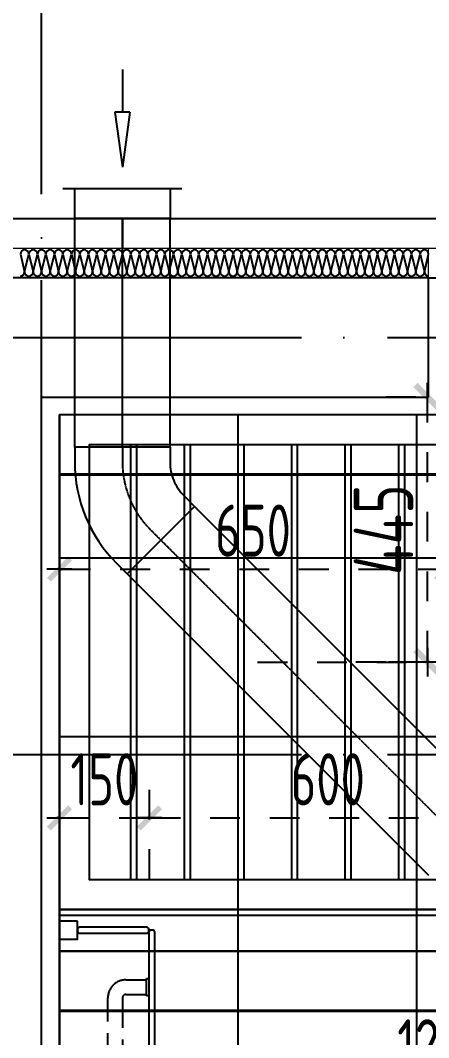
# Model space of a CAD drawing. Extents: x 133656 to 214778, y 12424 to 51506.
# Drawn here: x 160760 to 161446, y 22524 to 24232 of the extents above; entities that cross this region are included whole.
import ezdxf

# ---------------------------------------------------------------- set-up
doc = ezdxf.new("R2010")
doc.units = 0
doc.header["$MEASUREMENT"] = 0
for name, pattern in [('CENTER2', [1.125, 0.75, -0.125, 0.125, -0.125]), ('DASH', [0.35, 0.25, -0.1]), ('家具虚线平面', [100, 50, -50]), ('轴线', [1279.9471050000002, 991.697132, -142.311249, 0, -145.938724])]:
    doc.linetypes.add(name, pattern=pattern)
doc.layers.get('Defpoints').update_dxf_attribs({"color": 8})
for name, color, linetype in [('A31.土建轴线', 251, 'Continuous'), ('A4.土建窗户', 152, 'Continuous'), ('B4.装修完成面', 112, 'Continuous'), ('B6.新建墙体定位', 203, 'Continuous'), ('B8.玻璃隔断层', 152, 'Continuous'), ('B9.完成面定位', 203, 'Continuous'), ('E1.地面-(平面图)', 136, 'Continuous'), ('F5.洁具层', 133, 'Continuous'), ('G5.天花看线', 152, 'Continuous'), ('H3.顶面烟感', 102, 'Continuous'), ('WALL', 6, 'Continuous'), ('WF2水点标注', 1, 'Continuous'), ('xj', 8, 'Continuous'), ('保温', 35, 'Continuous'), ('暖-风-平面图-新风-中心线', 5, 'CENTER2'), ('暖-风-平面图-新风-端线', 2, 'ByLayer'), ('暖-风-平面图-新风-风管', 3, 'ByLayer'), ('暖-风-平面图-送风-风口', 7, 'ByLayer'), ('铝扣板龙骨', 2, 'Continuous')]:
    doc.layers.add(name, color=color, linetype=linetype)
doc.styles.add('标注数字', font='dim.shx', dxfattribs={"width": 0.8})
doc.dimstyles.new('设计2017', dxfattribs={"dimscale": 100, "dimtxt": 2.5, "dimasz": 0.06, "dimexe": 2, "dimexo": 2.5, "dimgap": 0.6, "dimtad": 1, "dimdec": 0, "dimrnd": 5, "dimzin": 0, "dimdsep": 46, "dimtxsty": '标注数字', "dimblk": 'HBA_DIMENSION_TICK', "dimcen": 0.125, "dimclrd": 44, "dimclre": 44, "dimclrt": 50, "dimadec": 0, "dimazin": 0, "dimtfac": 1, "dimtdec": 0, "dimtix": 1, "dimtmove": 0, "dimatfit": 3, "dimldrblk": 'HBA_Leader_Arrow', "dimfxl": 7, "dimfxlon": 1, "dimtvp": 1, "dimtolj": 1, "dimtzin": 0, "dimarcsym": 0})
pattern_1 = [(0, (160826.0729368678, 20329.62786783776), (0, 300), []), (90, (160826.0729368678, 20329.62786783776), (-300, 1.83697019872103e-14), [])]

# ---------------------------------------------------------------- blocks, each defined once
blk = doc.blocks.new('$LinePat$岩棉板')
at = {"color": 0}
for p, q in [((0, -17), (12, -67)), ((12, -67), (24, -17))]:
    blk.add_line(p, q, dxfattribs=at)
for centre, start, end in [((12, -17), 0, 180), ((0, -67), 270, 0), ((24, -67), 180, 270)]:
    blk.add_arc(centre, 12, start, end, dxfattribs=at)
at = {"layer": 'Defpoints'}
blk.add_point((0, 0.1482380209345138), dxfattribs=at)
at = {"layer": 'Defpoints', "color": 0}
blk.add_point((24, -84), dxfattribs=at)
blk = doc.blocks.new('HBA_DIMENSION_TICK')
at = {"color": 0, "linetype": 'ByBlock'}
for p, q in [((-10, 0), (0, 0)), ((0, 0), (10, 0))]:
    blk.add_line(p, q, dxfattribs=at)
at = {"color": 50, "linetype": 'ByBlock'}
blk.add_solid([(-10, -7), (-7, -10), (7, 10), (10, 7)], dxfattribs=at)
blk = doc.blocks.new('*D192')
at = {"layer": 'Defpoints', "color": 0, "linetype": '家具虚线平面', "transparency": 16777216}
for p in [(161444.2587289299, 23599.62786887703), (162002.0133715025, 23599.62786887703), (161728.9784057865, 23154.62788776006)]:
    blk.add_point(p, dxfattribs=at)
at = {"layer": 'WF2水点标注', "color": 44, "linetype": '家具虚线平面', "lineweight": -2, "transparency": 16777216}
for p, q in [((161724.2587289299, 23599.62786887703), (161364.2587289299, 23599.62786887703)), ((161444.2587289299, 23157.02788776006), (161444.2587289299, 23597.22786887703)), ((161628.9784057865, 23154.62788776006), (161364.2587289299, 23154.62788776006))]:
    blk.add_line(p, q, dxfattribs=at)
at = {"layer": 'WF2水点标注', "color": 44, "linetype": '家具虚线平面', "lineweight": -2, "transparency": 16777216, "xscale": 2.4, "yscale": 2.4, "zscale": 2.4}
for p, rotation in [((161444.2587289299, 23599.62786887703), 90), ((161444.2587289299, 23154.62788776006), 270)]:
    blk.add_blockref('HBA_DIMENSION_TICK', p, dxfattribs=dict(at, rotation=rotation))
at = {"layer": 'WF2水点标注', "color": 50, "linetype": '家具虚线平面', "transparency": 16777216, "insert": (161370.2587289299, 23377.12787831849), "char_height": 100, "attachment_point": 5, "rotation": 90, "style": '标注数字'}
blk.add_mtext('\\A1;445', dxfattribs=at)
blk = doc.blocks.new('HBA_Leader_Arrow')
at = {"color": 0, "linetype": 'ByBlock', "ltscale": 0.5}
blk.add_line((3.5, 0), (-10, 0), dxfattribs=at)
for points in [[(-10.989685, 11.2788045), (-6.566261499999998, 14.37615), (-0.55, 0), (3.5, 0)], [(-10.989685, -11.2788045), (-6.566261499999998, -14.37615), (-0.55, 0), (3.5, 0)]]:
    blk.add_solid(points, dxfattribs=at)
blk = doc.blocks.new('门-沐浴房')
at = {"color": 251, "linetype": 'DASH', "ltscale": 200}
for p, q in [((-48.27606523528084, 533.2940107143273, -1.771318628e-07), (-13.97606554006234, 533.2894474283618, -8.411225899999999e-08)), ((-13.97965097860833, 506.3394476670352, -1.09858933e-07), (-13.97573959075817, 535.739447406671, -8.17716522e-08)), ((-13.97573959075817, 535.739447406671, -8.17716522e-08), (-10.05573962549352, 535.7389258880436, -7.11408404e-08)), ((-10.05573962549352, 535.7389258880436, -7.11408404e-08), (-10.05965101391303, 506.3389261485532, -9.92281211e-08)), ((-0.2557397119253437, 535.7376220918073, -4.45638107e-08), (-0.2596511003666819, 506.3376223522952, -7.26510915e-08)), ((3.664260253273824, 535.7371005737256, -3.39329988e-08), (-0.2557397119253437, 535.7376220918073, -4.45638107e-08)), ((3.660348864836124, 506.3371008342116, -6.20202796e-08), (3.664260253273824, 535.7371005737256, -3.39329988e-08)), ((58.54393381724367, 533.2797993378896, 1.125577606e-07), (3.663934303944188, 533.2871005953926, -3.62736056e-08)), ((-78.66010673391429, 502.918052750903, -2.885441783e-07), (-78.71732182170126, 113.6011289222597, -6.986184774e-07)), ((-54.21732203885949, 113.5978694316973, -6.321759032e-07), (-54.16010695111254, 502.9147932609045, -2.221016041e-07)), ((-48.27932472558132, 508.7940109310572, -2.005379301e-07), (-13.97932502979711, 508.7894476449488, -1.075183263e-07)), ((-10.05965101391303, 506.3389261485532, -9.92281211e-08), (-13.97965097860833, 506.3394476670352, -1.09858933e-07)), ((-0.2596511003666819, 506.3376223522952, -7.26510915e-08), (3.660348864836124, 506.3371008342116, -6.20202796e-08)), ((3.660674814165759, 508.7871008125491, -5.96796729e-08), (58.54067432694319, 508.7797995546204, 8.91516933e-08)), ((-48.33810436865679, 107.7170872062115, -6.218471415e-07), (-14.03810467287076, 107.712523920095, -5.288275377e-07)), ((-14.03777872356477, 110.1625238984079, -5.264869309e-07), (-14.04169011198246, 80.76252415891304, -5.545742117e-07)), ((-10.11777875886219, 110.162002379926, -5.158561191e-07), (-14.03777872356477, 110.1625238984079, -5.264869309e-07)), ((-10.12169014671235, 80.76200264029194, -5.439433998e-07), (-10.11777875886219, 110.162002379926, -5.158561191e-07)), ((-48.34136385866077, 83.21708742317696, -6.452532088e-07), (-14.04136416323854, 83.2125241373742, -5.52233605e-07)), ((-14.04169011198246, 80.76252415891304, -5.545742117e-07), (-10.12169014671235, 80.76200264029194, -5.439433998e-07))]:
    blk.add_line(p, q, dxfattribs=at)
at = {"elevation": 1.35603639e-08}
blk.add_lwpolyline([(-10.00000049256505, 597.0769268798718), (-8.0000000005939, 600.0769276291209), (-1.999999999196916, 600.0769276291209), (-4.925650500808842e-07, 597.076928378137), (6.703885446768254e-09, 3.000006801449672), (-1.999999999349711, 6.801449671911541e-06), (-8.000000000746695, 6.801449671911541e-06), (-9.999999993296115, 3.000006801682503), (-10.00000049256505, 597.0769268798718)], dxfattribs=at)
at = {"color": 251, "linetype": 'DASH', "ltscale": 200}
blk.add_arc((-10.23103816741594, -0.09767924303607084, 2.71207278e-08), 600.2310461176386, 0.009325288767835643, 89.21427168227251, dxfattribs=at)
at = {"color": 251, "linetype": 'DASH', "ltscale": 200, "extrusion": (2.712068889762022e-09, 9.549888905273922e-10, -1)}
blk.add_ellipse((-48.28010700338928, 502.9140109834176, -2.061553863e-07), major_axis=(21.48196245542316, -21.48184556896738, 3.77456382e-08), ratio=0.9999999999988064, start_param=2.356330251183178, end_param=3.927126577986633, dxfattribs=at)
at = {"color": 251, "linetype": 'DASH', "ltscale": 200, "extrusion": (2.712068888086516e-09, 9.549888922066367e-10, -1)}
blk.add_ellipse((58.54230407195791, 521.0297994461504, 1.00854727e-07), major_axis=(10.32217889949184, -10.32492579865674, 1.81342708e-08), ratio=0.7370423793841914, start_param=4.077232456775297, end_param=7.21882511036509, dxfattribs=at)
at = {"color": 251, "linetype": 'DASH', "ltscale": 200, "extrusion": (2.712068890561532e-09, 9.549888897278824e-10, -1)}
blk.add_ellipse((-48.28010700338928, 502.9140109834176, -2.061553863e-07), major_axis=(4.157799184808624, -4.157776561623638, 7.305607399999999e-09), ratio=0.9999999999909432, start_param=2.356330251146968, end_param=3.927126578022381, dxfattribs=at)
at = {"color": 251, "linetype": 'DASH', "ltscale": 200, "extrusion": (2.712068891311765e-09, 9.54988867827459e-10, -1)}
blk.add_ellipse((-48.33732209114169, 113.597087154214, -6.162296854e-07), major_axis=(-21.48184556908288, -21.48196245553866, -7.87752801e-08), ratio=0.9999999999992488, start_param=-0.7852624024095681, end_param=0.7855339243893127, dxfattribs=at)
at = {"color": 251, "linetype": 'DASH', "ltscale": 200, "extrusion": (2.712068890545032e-09, 9.549888670607257e-10, -1)}
blk.add_ellipse((-48.33732209114169, 113.597087154214, -6.162296854e-07), major_axis=(-4.15777656173731, -4.157799184922298, -1.52468284e-08), ratio=0.9999999999913217, start_param=-0.7852624024280997, end_param=0.7855339243612445, dxfattribs=at)
blk = doc.blocks.new('*D432')
at = {"layer": 'B6.新建墙体定位', "color": 44, "linetype": '家具虚线平面', "lineweight": -2, "transparency": 16777216}
for p, q in [((161476.0729638687, 23482.12786769894), (161476.0729638687, 23240.78535775474)), ((160826.0729368677, 23368.33947004153), (160826.0729368677, 23240.78535775474)), ((160828.1729368677, 23310.78535775474), (161473.9729638687, 23310.78535775474))]:
    blk.add_line(p, q, dxfattribs=at)
at = {"layer": 'Defpoints', "color": 0, "linetype": '家具虚线平面', "transparency": 16777216}
for p in [(161476.0729638687, 23569.62786769894), (160826.0729368677, 23455.83947004153), (161476.0729638687, 23310.78535775474)]:
    blk.add_point(p, dxfattribs=at)
at = {"layer": 'B6.新建墙体定位', "color": 44, "linetype": '家具虚线平面', "lineweight": -2, "transparency": 16777216, "xscale": 2.1, "yscale": 2.1, "zscale": 2.1, "rotation": 180}
blk.add_blockref('HBA_DIMENSION_TICK', (160826.0729368677, 23310.78535775474), dxfattribs=at)
at = {"layer": 'B6.新建墙体定位', "color": 44, "linetype": '家具虚线平面', "lineweight": -2, "transparency": 16777216, "xscale": 2.1, "yscale": 2.1, "zscale": 2.1}
blk.add_blockref('HBA_DIMENSION_TICK', (161476.0729638687, 23310.78535775474), dxfattribs=at)
at = {"layer": 'B6.新建墙体定位', "color": 50, "linetype": '家具虚线平面', "transparency": 16777216, "insert": (161151.0729503682, 23375.53535775474), "char_height": 87.5, "attachment_point": 5, "style": '标注数字'}
blk.add_mtext('\\A1;650', dxfattribs=at)
blk = doc.blocks.new('*D447')
at = {"layer": 'B6.新建墙体定位', "color": 44, "linetype": '家具虚线平面', "lineweight": -2, "transparency": 16777216}
for p, q in [((160826.0729368447, 22809.79600060088), (160826.0729368447, 22963.23454300026)), ((160977.0809505496, 22790.62787349116), (160977.0809505496, 22963.23454300026)), ((160823.9729368447, 22893.23454300026), (160821.8729368447, 22893.23454300026)), ((160826.0729368447, 22893.23454300026), (160977.0809505496, 22893.23454300026)), ((160979.1809505496, 22893.23454300026), (160981.2809505496, 22893.23454300026))]:
    blk.add_line(p, q, dxfattribs=at)
at = {"layer": 'Defpoints', "color": 0, "linetype": '家具虚线平面', "transparency": 16777216}
for p in [(160977.0809505496, 22893.23454300026), (160826.0729368447, 22722.29600060088), (160977.0809505496, 22703.12787349116, -1.232668563849332e-06)]:
    blk.add_point(p, dxfattribs=at)
at = {"layer": 'B6.新建墙体定位', "color": 44, "linetype": '家具虚线平面', "lineweight": -2, "transparency": 16777216, "xscale": 2.1, "yscale": 2.1, "zscale": 2.1}
blk.add_blockref('HBA_DIMENSION_TICK', (160826.0729368447, 22893.23454300026), dxfattribs=at)
at = {"layer": 'B6.新建墙体定位', "color": 44, "linetype": '家具虚线平面', "lineweight": -2, "transparency": 16777216, "xscale": 2.1, "yscale": 2.1, "zscale": 2.1, "rotation": 180}
blk.add_blockref('HBA_DIMENSION_TICK', (160977.0809505496, 22893.23454300026), dxfattribs=at)
at = {"layer": 'B6.新建墙体定位', "color": 50, "linetype": '家具虚线平面', "transparency": 16777216, "insert": (160901.5769436971, 22957.98454300026), "char_height": 87.5, "attachment_point": 5, "style": '标注数字'}
blk.add_mtext('\\A1;150', dxfattribs=at)
blk = doc.blocks.new('*D448')
at = {"layer": 'B6.新建墙体定位', "color": 44, "linetype": '家具虚线平面', "lineweight": -2, "transparency": 16777216}
for p, q in [((160977.0809505496, 22790.62787349116), (160977.0809505496, 22963.23454300028)), ((161576.0809505464, 22792.12786789245), (161576.0809505464, 22963.23454300028)), ((160979.1809505496, 22893.23454300028), (161573.9809505464, 22893.23454300028))]:
    blk.add_line(p, q, dxfattribs=at)
at = {"layer": 'Defpoints', "color": 0, "linetype": '家具虚线平面', "transparency": 16777216}
for p in [(161576.0809505464, 22893.23454300028), (160977.0809505496, 22703.12787349116, -1.232668563849332e-06), (161576.0809505464, 22704.62786789245, -1.830683214325331e-06)]:
    blk.add_point(p, dxfattribs=at)
at = {"layer": 'B6.新建墙体定位', "color": 44, "linetype": '家具虚线平面', "lineweight": -2, "transparency": 16777216, "xscale": 2.1, "yscale": 2.1, "zscale": 2.1, "rotation": 180}
blk.add_blockref('HBA_DIMENSION_TICK', (160977.0809505496, 22893.23454300028), dxfattribs=at)
at = {"layer": 'B6.新建墙体定位', "color": 44, "linetype": '家具虚线平面', "lineweight": -2, "transparency": 16777216, "xscale": 2.1, "yscale": 2.1, "zscale": 2.1}
blk.add_blockref('HBA_DIMENSION_TICK', (161576.0809505464, 22893.23454300028), dxfattribs=at)
at = {"layer": 'B6.新建墙体定位', "color": 50, "linetype": '家具虚线平面', "transparency": 16777216, "insert": (161276.580950548, 22957.98454300028), "char_height": 87.5, "attachment_point": 5, "style": '标注数字'}
blk.add_mtext('\\A1;600', dxfattribs=at)
blk = doc.blocks.new('*D576')
at = {"layer": 'B6.新建墙体定位', "color": 44, "linetype": '家具虚线平面', "lineweight": -2, "transparency": 16777216}
for p, q in [((160826.0729368678, 22582.12800675235), (160826.0729368678, 22376.7351995146)), ((162116.0729381102, 22582.12800675232), (162116.0729381102, 22376.7351995146)), ((162113.9729381102, 22446.7351995146), (160828.1729368678, 22446.7351995146))]:
    blk.add_line(p, q, dxfattribs=at)
at = {"layer": 'Defpoints', "color": 0, "linetype": '家具虚线平面', "transparency": 16777216}
for p in [(160826.0729368678, 22669.62800675235), (162116.0729381102, 22669.62800675232), (160826.0729368678, 22446.7351995146)]:
    blk.add_point(p, dxfattribs=at)
at = {"layer": 'B6.新建墙体定位', "color": 44, "linetype": '家具虚线平面', "lineweight": -2, "transparency": 16777216, "xscale": 2.1, "yscale": 2.1, "zscale": 2.1, "rotation": 180}
blk.add_blockref('HBA_DIMENSION_TICK', (160826.0729368678, 22446.7351995146), dxfattribs=at)
at = {"layer": 'B6.新建墙体定位', "color": 44, "linetype": '家具虚线平面', "lineweight": -2, "transparency": 16777216, "xscale": 2.1, "yscale": 2.1, "zscale": 2.1}
blk.add_blockref('HBA_DIMENSION_TICK', (162116.0729381102, 22446.7351995146), dxfattribs=at)
at = {"layer": 'B6.新建墙体定位', "color": 50, "linetype": '家具虚线平面', "transparency": 16777216, "insert": (161471.072937489, 22511.4851995146), "char_height": 87.5, "attachment_point": 5, "style": '标注数字'}
blk.add_mtext('\\A1;1290', dxfattribs=at)
blk = doc.blocks.new('*U607')
at = {"color": 0}
for p, q in [((0, 200), (99.9356124313781, 200)), ((0, -200), (0, 200)), ((99.9356124313781, -200), (0, -200))]:
    blk.add_line(p, q, dxfattribs=at)
blk = doc.blocks.new('*U608')
at = {"color": 0}
blk.add_line((0, 0), (-100, 0), dxfattribs=at)
blk = doc.blocks.new('*U609')
at = {"color": 0}
blk.add_line((99.9356124313781, 250), (99.9356124313781, -250), dxfattribs=at)
blk = doc.blocks.new('*U610')
at = {"color": 0}
for p, q in [((356.4064222178349, 31.4616928681935), (171.5522559610254, 1.309672370553017e-10)), ((356.4064222180823, -31.46169286775694), (171.5522559610254, 1.455191522836685e-11)), ((356.4064222180823, -31.46169286775694), (356.4064222178349, 31.4616928681935)), ((500.0000000003638, 1.891748979687691e-10), (356.4064222178422, 1.600710675120354e-10))]:
    blk.add_line(p, q, dxfattribs=at)
blk = doc.blocks.new('新风口')
at = {"color": 0}
for p, q in [((3002.267020161202, 6318.541358653742), (3002.267020161214, 6246.698311771369)), ((3002.267020161202, 6318.541358653742), (3002.267020161214, 6246.698311771369)), ((3002.267020161202, 6318.541358653742), (3002.267020161214, 6246.698311771369)), ((2989.682343014001, 6246.698311771365), (3002.267020161226, 6154.211678748657)), ((3014.851697308381, 6246.698311771489), (2989.682343014001, 6246.698311771365)), ((2989.682343014001, 6246.698311771365), (3002.267020161226, 6154.211678748657)), ((3014.851697308381, 6246.698311771489), (2989.682343014001, 6246.698311771365)), ((2989.682343014001, 6246.698311771365), (3002.267020161226, 6154.211678748657)), ((3014.851697308381, 6246.698311771489), (2989.682343014001, 6246.698311771365)), ((3014.851697308381, 6246.698311771489), (3002.267020161272, 6154.211678748657)), ((3014.851697308381, 6246.698311771489), (3002.267020161272, 6154.211678748657)), ((3014.851697308381, 6246.698311771489), (3002.267020161272, 6154.211678748657)), ((2902.267020161278, 6118.380286021253), (3102.267020161278, 6118.380286021253)), ((2902.267020161278, 6118.380286021253), (3102.267020161278, 6118.380286021253)), ((2902.267020161278, 6118.380286021253), (3102.267020161278, 6118.380286021253)), ((2922.267020161278, 6068.380286021253), (2922.267020161278, 6118.380286021253)), ((2922.267020161278, 6068.380286021253), (2922.267020161278, 6118.380286021253)), ((2922.267020161278, 6068.380286021253), (2922.267020161278, 6118.380286021253)), ((3082.267020161278, 6118.380286021253), (3082.267020161278, 6068.380286021253)), ((3082.267020161278, 6118.380286021253), (3082.267020161278, 6068.380286021253)), ((3082.267020161278, 6118.380286021253), (3082.267020161278, 6068.380286021253)), ((3082.267020161278, 6068.380286021253), (2922.267020161278, 6068.380286021253)), ((3082.267020161278, 6068.380286021253), (2922.267020161278, 6068.380286021253)), ((3082.267020161278, 6068.380286021253), (2922.267020161278, 6068.380286021253)), ((3002.267020161278, 6068.380286021253), (3002.267020161278, 6018.348071494792)), ((3002.267020161278, 6068.380286021253), (3002.267020161278, 6018.348071494792)), ((3002.267020161278, 6068.380286021253), (3002.267020161278, 6018.348071494792))]:
    blk.add_line(p, q, dxfattribs=at)
at = {"layer": '暖-风-平面图-新风-中心线'}
for points in [[(3002.267020161278, 5684.173915832936), (3002.267020161278, 6068.380286021253)], [(3573.161993470916, 5022.004772543594), (3066.807604701098, 5528.359161313419)]]:
    blk.add_lwpolyline(points, dxfattribs=at)
blk.add_lwpolyline([(3002.267020161278, 5684.173915832936), (3002.267020161278, 5659.173915832936, 0.1989123673796378), (3049.129935171426, 5546.036830843092), (3066.807604701098, 5528.359161313427)], format="xyb", dxfattribs=at)
at = {"layer": '暖-风-平面图-新风-端线'}
for points in [[(3082.267020161278, 6068.380286021253), (2922.267020161278, 6068.380286021253)], [(3082.267020161278, 5684.173915832936), (2922.267020161278, 5684.173915832936)], [(3123.376147196017, 5584.927703808353), (3010.239062206179, 5471.790618818501)]]:
    blk.add_lwpolyline(points, dxfattribs=at)
at = {"layer": '暖-风-平面图-新风-风管'}
for points in [[(2922.267020161278, 5684.173915832936), (2922.267020161278, 6068.380286021253)], [(3082.267020161278, 5684.173915832936), (3082.267020161278, 6068.380286021253)], [(2922.267020161278, 5684.173915832936), (2922.267020161278, 5659.173915832936), (2922.556110672042, 5647.397673994281), (2923.422685759957, 5635.649802153763), (2924.864657769736, 5623.958601963575), (2926.878552864509, 5612.352238549), (2929.459519394601, 5600.85867265609), (2932.60133958557, 5589.505593291811), (2936.296444517371, 5578.32035101876), (2940.535932358587, 5567.329892065274), (2945.309589811688, 5556.560693409636), (2950.605916717701, 5546.038698994664), (2956.412153761237, 5535.789257226541), (2962.714313208693, 5525.837059908219), (2969.497212605944, 5516.206082754739), (2976.744511354249, 5506.919527633654), (2984.438750076108, 5497.999766669651), (2992.561392676522, 5489.468288348166), (3010.239062206179, 5471.790618818501)], [(3082.267020161278, 5684.173915832936), (3082.267020161278, 5659.173915832936), (3082.363383664866, 5655.248501886708), (3082.6522420275, 5651.332544606543), (3083.132899364093, 5647.435477876475), (3083.804197729012, 5643.566690071624), (3084.664519905709, 5639.735501440657), (3085.711793302704, 5635.951141652564), (3086.943494946652, 5632.222727561544), (3088.356657560391, 5628.559241243718), (3089.947876711405, 5624.969508358503), (3091.713319013419, 5621.462176886846), (3093.64873136126, 5618.045696297471), (3095.749451177078, 5614.728297191366), (3098.010417642843, 5611.517971473542), (3100.426183892268, 5608.422453099847), (3102.990930132888, 5605.449199445182), (3105.698477666359, 5602.605373338018), (3123.376147196017, 5584.927703808353)], [(3629.730535965835, 5078.57331503852), (3123.376147196017, 5584.927703808346)], [(3516.593450975997, 4965.436230048668), (3010.239062206179, 5471.790618818493)]]:
    blk.add_lwpolyline(points, dxfattribs=at)
at = {"layer": '暖-风-平面图-送风-风口'}
blk.add_point((3002.267020161278, 6068.380286021253), dxfattribs=at)
at = {"layer": '暖-风-平面图-送风-风口', "xscale": 0.5003221452646128, "yscale": 0.4, "rotation": 90}
for name in ['*U610', '*U609', '*U607', '*U608']:
    blk.add_blockref(name, (3002.267020161278, 6068.380286021253), dxfattribs=at)

msp = doc.modelspace()

# ---------------------------------------------------------------- hatches: boundary and pattern name
at = {"layer": 'E1.地面-(平面图)'}
h = msp.add_hatch(dxfattribs=at)
h.set_pattern_fill('_USER', color=256, scale=300, double=1, pattern_type=0)
h.set_pattern_definition(pattern_1)
h.paths.add_polyline_path([(162466.0729368778, 22669.6280067524), (162116.0729381098, 22669.62800675244), (162116.07293811, 22669.62800674737), (160826.0729368675, 22669.62800674732), (160826.0729368678, 20329.62786769911), (162466.0729368783, 20329.62786769912)])
at = {"layer": 'G5.天花看线'}
h = msp.add_hatch(dxfattribs=at)
h.set_pattern_fill('_USER', color=256, scale=300, double=1, pattern_type=0)
h.set_pattern_definition(pattern_1)
h.paths.add_polyline_path([(162466.0729368778, 22669.6280067524), (162116.0729381098, 22669.62800675244), (162116.0729381102, 23569.627867699), (160826.0729368678, 23569.62786769894), (160826.0729368678, 20329.62786769911), (162466.0729368783, 20329.62786769912)])

# ---------------------------------------------------------------- linework, layer by layer
at = {"layer": 'A31.土建轴线', "linetype": '轴线', "ltscale": 0.5}
for p, q in [((160796.0729368678, 20099.62786769919), (160796.0729368677, 25778.70852632189)), ((155616.1561868433, 23699.62786767812), (168346.0729368706, 23699.62786767815)), ((155616.1561868433, 22999.62786767824), (168346.0729368706, 22999.62786767824))]:
    msp.add_line(p, q, dxfattribs=at)
at = {"layer": 'A4.土建窗户'}
msp.add_line((161446.0729380975, 23799.71594917473), (162046.0729369006, 23799.62786769959), dxfattribs=at)
at = {"layer": 'B4.装修完成面'}
msp.add_lwpolyline([(161696.0729368786, 20299.62786769946), (161696.0729368786, 20329.62787186134), (162466.0729368784, 20329.62787542244), (162466.0729368781, 22669.62800675252), (162116.0729381102, 22669.62800675232), (162116.0729381097, 23569.62786769895), (160826.0729368677, 23569.62786769894), (160826.0729368678, 20329.62786783776), (160896.0729368795, 20329.62786816149), (160896.0729368795, 20299.62786769946)], dxfattribs=at)
at = {"layer": 'B8.玻璃隔断层'}
msp.add_lwpolyline([(160856.0729368909, 22719.62786753345), (160826.0729368909, 22719.62786753345), (160826.0729368909, 22689.62786753345), (160856.0729368909, 22689.62786753345)], close=True, dxfattribs=at)
at = {"layer": 'B8.玻璃隔断层', "elevation": -1.227419669087154e-06}
msp.add_lwpolyline([(160859.0729375939, 22709.62786802606), (160856.0729368447, 22707.62786753409), (160856.0729368447, 22701.62786753269), (160859.0729360956, 22699.62786802606), (160973.0809505466, 22699.62786747798), (160976.0809505466, 22701.62786748403), (160976.0809505466, 22707.62786748543), (160973.0809505464, 22709.62786747798), (160859.0729375939, 22709.62786802606)], dxfattribs=at)
at = {"layer": 'B9.完成面定位', "linetype": '家具虚线平面'}
msp.add_line((161158.7923200381, 23154.62788776005), (162834.656790794, 23154.62788776005), dxfattribs=at)
at = {"layer": 'E1.地面-(平面图)', "color": 8, "linetype": 'ByBlock'}
for p, q in [((160946.0728868246, 22789.62800674314), (160946.0728868246, 23519.62786763974)), ((160956.0728868246, 22789.62800674314), (160956.0728868246, 23519.62786763974)), ((161036.0728868246, 22789.62800674314), (161036.0728868246, 23519.62786763974)), ((161046.0728868246, 22789.62800674314), (161046.0728868246, 23519.62786763974)), ((161126.0728868246, 22789.62800674314), (161126.0728868246, 23519.62786763974)), ((161136.0728868246, 22789.62800674314), (161136.0728868246, 23519.62786763974)), ((161216.0728868246, 22789.62800674314), (161216.0728868246, 23519.62786763974)), ((161226.0728868246, 22789.62800674314), (161226.0728868246, 23519.62786763974)), ((161306.0728868246, 22789.62800674314), (161306.0728868246, 23519.62786763974)), ((161316.0728868246, 22789.62800674314), (161316.0728868246, 23519.62786763974)), ((161396.0728868246, 22789.62800674314), (161396.0728868246, 23519.62786763974)), ((161406.0728868246, 22789.62800674314), (161406.0728868246, 23519.62786763974))]:
    msp.add_line(p, q, dxfattribs=at)
at = {"layer": 'E1.地面-(平面图)', "linetype": 'ByBlock'}
for p, q in [((160826.0729368678, 22739.62800674237), (162116.0729381101, 22739.62800675232)), ((160826.0729368678, 22669.62800674237), (162116.0729381101, 22669.62800675232))]:
    msp.add_line(p, q, dxfattribs=at)
msp.add_lwpolyline([(162016.0729381101, 23519.62786763974), (160876.0728355391, 23519.62786763974), (160876.0728355391, 22789.62800674314), (162016.0729381101, 22789.62800674314)], close=True, dxfattribs=at)
at = {"layer": 'F5.洁具层'}
for p, q in [((162116.0729381102, 22739.62800359191), (160826.0729368909, 22739.62786753339)), ((162116.0729381102, 22669.62800675232), (160826.0729368898, 22669.62786745702))]:
    msp.add_line(p, q, dxfattribs=at)
at = {"layer": 'WALL'}
for p, q in [((160796.072936879, 23799.62786769908), (160046.0729376976, 23799.62786769906)), ((161446.0729381088, 23799.62786769959), (160796.072936879, 23799.62786769908)), ((161446.0729381088, 23599.62786769937), (161446.0729381088, 23799.62786769959)), ((160796.0729368791, 20299.62786769901), (160796.072936879, 23599.62786769893)), ((160796.072936879, 23599.62786769893), (161446.0729381088, 23599.62786769937))]:
    msp.add_line(p, q, dxfattribs=at)
at = {"layer": 'WF2水点标注', "linetype": '家具虚线平面'}
msp.add_line((162574.0198616322, 23154.62788776005), (161283.8239381222, 23154.62788776005), dxfattribs=at)
at = {"layer": 'xj'}
msp.add_lwpolyline([(158546.0729376683, 23899.6278677017), (162496.0730372892, 23899.62786770175)], dxfattribs=at)
at = {"layer": '保温', "lineweight": 5}
for points in [[(169696.0729368709, 14949.62793610541), (169046.0729119736, 14949.62793610512), (169046.0729119736, 14249.62784362444), (162446.072936879, 14249.62784362392), (162446.0729368792, 14549.62786770326), (160746.072936876, 14549.62786770285), (160746.0729368716, 14349.62786845321), (159046.0729368737, 14349.62784287571), (159046.0729368762, 14549.62786770285), (156846.0729366645, 14549.62786770285), (156846.0729353973, 14249.62786770699), (156546.0729368757, 14249.6278676986), (156546.0729368757, 14949.62786769907), (155946.0729368717, 14949.6278676993), (155946.0729368714, 23849.62786772446), (156846.0727286602, 23849.62786771398), (156846.0727274306, 23649.62786770746), (156246.072936872, 23649.62786768039), (156246.072936872, 23149.62786769919), (157746.0729368789, 23149.62786769919), (157746.0729368789, 23849.62786769919), (162446.0729400162, 23849.62786769803), (162446.0730404271, 25449.62786948733), (165696.0729561219, 25449.62783074597)], [(161446.0729381093, 23799.62786769826), (161446.0729381094, 23849.62786769826)]]:
    msp.add_lwpolyline(points, dxfattribs=at)
at = {"layer": '铝扣板龙骨', "linetype": 'DASH', "ltscale": 100, "const_width": 5}
for points in [[(162116.0729381097, 23469.62786769895), (160826.0729368677, 23469.62786769895)], [(162466.0729368781, 22569.62786769895), (160826.0729368677, 22569.62786769895)]]:
    msp.add_lwpolyline(points, dxfattribs=at)

# ---------------------------------------------------------------- block references
at = {"layer": 'B8.玻璃隔断层', "extrusion": (1.018655893785467e-09, 9.334261518032483e-10, 1), "xscale": -1, "rotation": 180.0000000149453}
msp.add_blockref('门-沐浴房', (160986.0809505462, 22704.62788029507, 0.0001839257166317582), dxfattribs=at)
at = {"layer": 'H3.顶面烟感'}
msp.add_blockref('新风口', (157929.5175531862, 17831.24750962182), dxfattribs=at)
at = {"layer": '保温', "xscale": 0.5952380949171753, "yscale": 0.5941895062325717, "zscale": 0.5941895062325717}
for p in [(160760.3586521934, 23849.62786769844), (160774.6443664833, 23849.62786769842), (160788.9300807732, 23849.62786769842), (160803.2157950631, 23849.62786769842), (160817.501509353, 23849.62786769842), (160831.7872236429, 23849.62786769842), (160846.0729379329, 23849.62786769841), (160860.3586522228, 23849.62786769841), (160874.6443665127, 23849.62786769841), (160888.9300808026, 23849.62786769841), (160903.2157950925, 23849.62786769839), (160917.5015093824, 23849.62786769839), (160931.7872236724, 23849.62786769839), (160946.0729379623, 23849.62786769839), (160960.3586522522, 23849.62786769838), (160974.6443665421, 23849.62786769838), (160988.930080832, 23849.62786769838), (161003.2157951219, 23849.62786769838), (161017.5015094118, 23849.62786769836), (161031.7872237018, 23849.62786769836), (161046.0729379917, 23849.62786769836), (161060.3586522816, 23849.62786769836), (161074.6443665715, 23849.62786769835), (161088.9300808614, 23849.62786769835), (161103.2157951514, 23849.62786769835), (161117.5015094413, 23849.62786769835), (161131.7872237312, 23849.62786769833), (161146.0729380211, 23849.62786769833), (161160.358652311, 23849.62786769833), (161174.644366601, 23849.62786769833), (161188.9300808909, 23849.62786769832), (161203.2157951808, 23849.62786769832), (161217.5015094707, 23849.62786769832), (161231.7872237606, 23849.62786769832), (161246.0729380506, 23849.62786769831), (161260.3586523405, 23849.62786769831), (161274.6443666304, 23849.62786769831), (161288.9300809203, 23849.62786769831), (161303.2157952102, 23849.62786769829), (161317.5015095001, 23849.62786769829), (161331.78722379, 23849.62786769829), (161346.0729380799, 23849.62786769829), (161360.3586523699, 23849.62786769828), (161374.6443666598, 23849.62786769828), (161388.9300809497, 23849.62786769828), (161403.2157952396, 23849.62786769828), (161417.5015095295, 23849.62786769826), (161431.7872238195, 23849.62786769826)]:
    msp.add_blockref('$LinePat$岩棉板', p, dxfattribs=at)

# ---------------------------------------------------------------- dimensions: what is measured, and where the dimension line sits
at = {"layer": 'B6.新建墙体定位', "linetype": '家具虚线平面'}
for base, p1, p2, picture, middle in [((161476.0729638687, 23310.78535775474), (160826.0729368677, 23455.83947004153), (161476.0729638687, 23569.62786769894), '*D432', (161151.0729503682, 23375.53535775474)), ((160977.0809505496, 22893.23454300026), (160826.0729368447, 22722.29600060088), (160977.0809505496, 22703.12787349116, -1.232668563849332e-06), '*D447', (160901.5769436971, 22957.98454300026)), ((161576.0809505464, 22893.23454300028), (160977.0809505496, 22703.12787349116, -1.232668563849332e-06), (161576.0809505464, 22704.62786789245, -1.830683214325331e-06), '*D448', (161276.580950548, 22957.98454300028))]:
    dim = msp.add_linear_dim(base=base, p1=p1, p2=p2, dimstyle='设计2017', override={"dimscale": 35, "dimtmove": 1}, dxfattribs=at)
    dim.commit()
    dim.dimension.update_dxf_attribs({"geometry": picture, "text_midpoint": middle})
dim = msp.add_linear_dim(base=(160826.0729368678, 22446.7351995146), p1=(162116.0729381102, 22669.62800675232), p2=(160826.0729368678, 22669.62800675235), angle=180, dimstyle='设计2017', override={"dimscale": 35, "dimtmove": 1}, dxfattribs=at)
dim.commit()
dim.dimension.update_dxf_attribs({"geometry": '*D576', "text_midpoint": (161471.072937489, 22511.4851995146)})
at = {"layer": 'WF2水点标注', "linetype": '家具虚线平面'}
dim = msp.add_linear_dim(base=(161444.2587289299, 23599.62786887703), p1=(161728.9784057864, 23154.62788776005), p2=(162002.0133715025, 23599.62786887703), angle=90, dimstyle='设计2017', override={"dimscale": 40, "dimrnd": 0, "dimtmove": 2}, dxfattribs=at)
dim.commit()
dim.dimension.update_dxf_attribs({"geometry": '*D192', "text_midpoint": (161370.2587289299, 23377.12787831849)})

doc.saveas('drawing.dxf')
